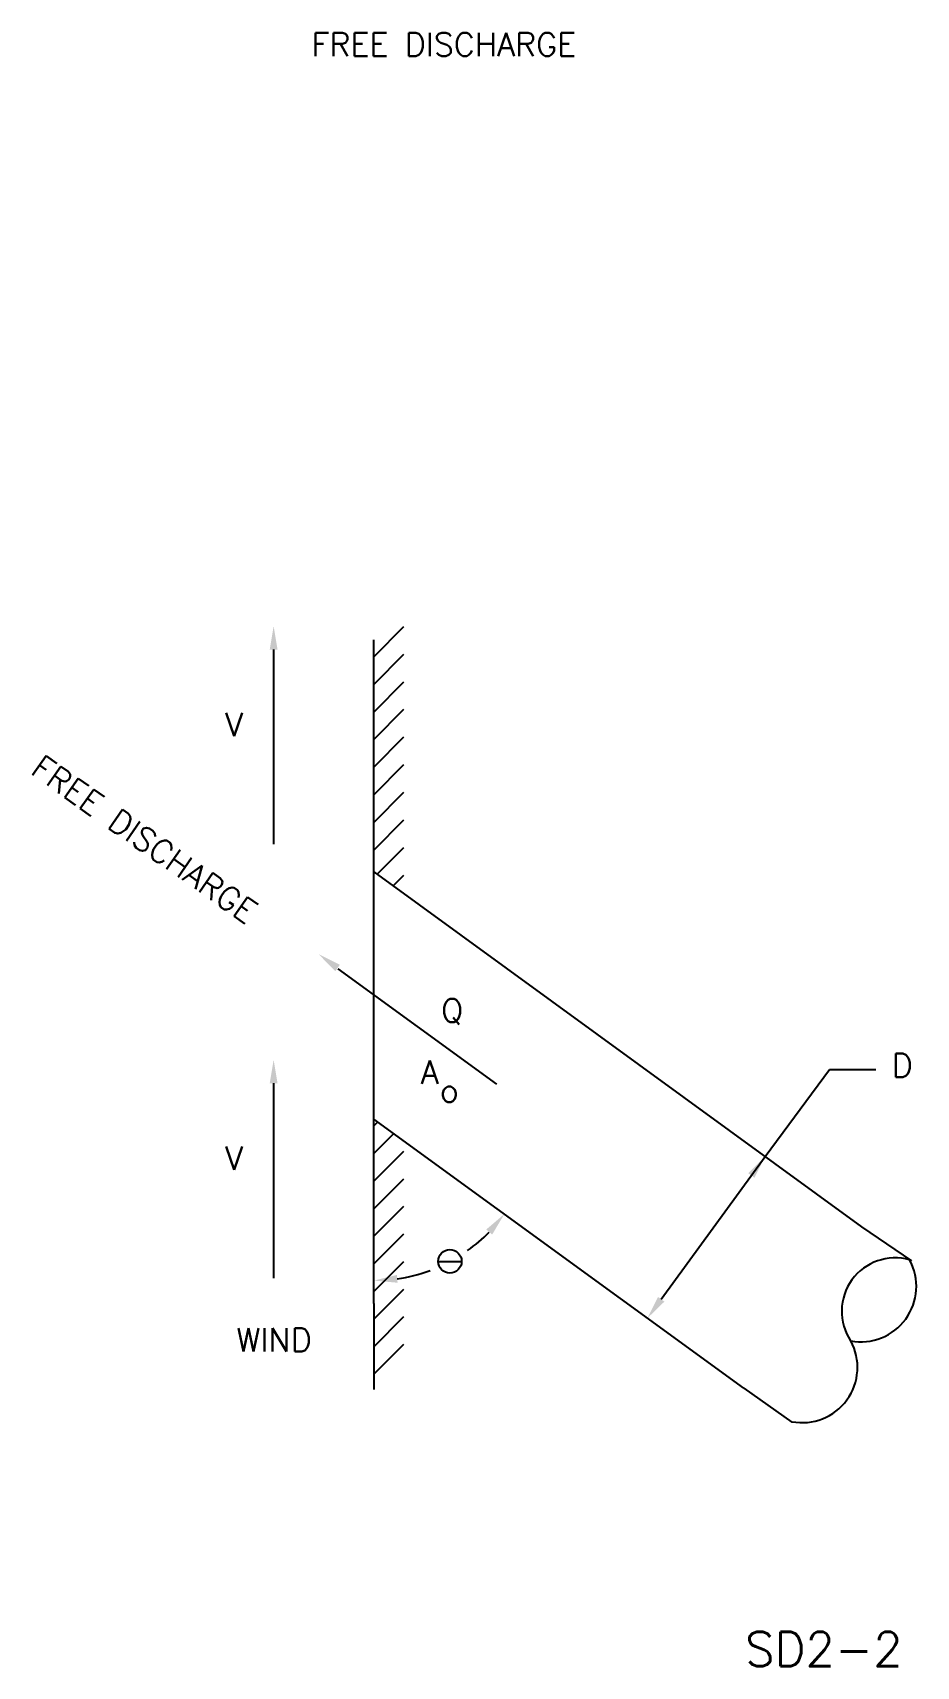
# Model space of a CAD drawing. Extents: x 2.5 to 8.2, y 1.5 to 11.9.
import ezdxf
from ezdxf.enums import TextEntityAlignment as Align

# ---------------------------------------------------------------- set-up
doc = ezdxf.new("R2010")
doc.units = 0
doc.header["$LTSCALE"] = 0.5
doc.header["$MEASUREMENT"] = 0
doc.layers.get('0').update_dxf_attribs({"linetype": 'CONTINUOUS'})
doc.layers.add('NUMBER', color=7, linetype='CONTINUOUS')
doc.styles.add('ROMANS', font='romans')

# ---------------------------------------------------------------- blocks, each defined once
blk = doc.blocks.new('*X1')
at = {"color": 0}
for p, q in [((3.051, 6.763), (3.243, 6.955)), ((3.051, 6.586), (3.243, 6.778)), ((3.051, 6.409), (3.243, 6.601)), ((3.051, 6.233), (3.243, 6.425)), ((3.051, 6.056), (3.243, 6.248)), ((3.051, 5.879), (3.243, 6.071)), ((3.051, 5.702), (3.243, 5.894)), ((3.051, 5.525), (3.243, 5.718)), ((3.072, 5.37), (3.243, 5.541)), ((3.174, 5.295), (3.243, 5.364))]:
    blk.add_line(p, q, dxfattribs=at)

msp = doc.modelspace()

# ---------------------------------------------------------------- linework, layer by layer
for p, q in [((4.713, 6.572), (4.713, 8.057)), ((4.071, 7.995), (4.071, 6.748)), ((4.713, 6.572), (7.836, 4.299)), ((4.713, 4.988), (4.713, 6.572)), ((4.482, 5.951), (5.498, 5.211)), ((7.219, 4.748), (7.632, 5.306)), ((7.632, 5.306), (7.928, 5.306)), ((4.071, 5.218), (4.071, 3.97)), ((4.713, 3.807), (4.713, 4.988)), ((7.082, 3.264), (4.713, 4.988)), ((4.713, 4.945), (4.739, 4.97)), ((4.713, 4.768), (4.841, 4.895)), ((4.713, 4.591), (4.906, 4.783)), ((6.553, 3.834), (7.219, 4.748)), ((4.713, 4.414), (4.906, 4.606)), ((4.713, 4.238), (4.906, 4.43)), ((7.836, 4.299), (8.158, 4.081)), ((4.713, 4.061), (4.906, 4.253)), ((4.713, 3.884), (4.906, 4.076)), ((5.125, 4.077), (5.275, 4.077)), ((4.713, 3.707), (4.906, 3.899)), ((4.713, 3.807), (4.713, 3.257)), ((4.713, 3.53), (4.906, 3.723)), ((4.713, 3.354), (4.906, 3.546)), ((7.082, 3.264), (7.391, 3.047))]:
    msp.add_line(p, q)
msp.add_circle((5.2, 4.077), 0.075)
for centre, radius, start, end in [((4.713, 4.988), 1.034, 305.5004, 315.6255), ((8.052, 3.757), 0.342, 74.3456, 213.5485), ((7.834, 3.916), 0.354, 259.2392, 28.6548), ((4.713, 4.988), 1.034, 278.3216, 290.3834), ((7.457, 3.398), 0.354, 259.2392, 28.6548)]:
    msp.add_arc(centre, radius, start, end)
for points in [[(4.046, 7.995), (4.096, 7.995), (4.071, 8.145)], [(4.466, 5.935), (4.495, 5.976), (4.359, 6.044)], [(4.046, 5.218), (4.096, 5.218), (4.071, 5.368)], [(7.111, 4.642), (7.151, 4.612), (7.219, 4.748)], [(5.433, 4.281), (5.471, 4.249), (5.549, 4.38)], [(4.861, 3.99), (4.865, 3.94), (4.713, 3.954)], [(6.574, 3.819), (6.533, 3.849), (6.465, 3.713)]]:
    msp.add_solid(points)

# ---------------------------------------------------------------- block references
msp.add_blockref('*X1', (1.663, 1.187))

# ---------------------------------------------------------------- texts
at = {"style": 'ROMANS'}
msp.add_text('FREE DISCHARGE', height=0.15, dxfattribs=at).set_placement((6.01, 11.87), align=Align.MIDDLE_RIGHT)
for s, p in [('V', (3.761, 7.44)), ('Q', (5.144, 5.609)), ('A', (5.013, 5.214)), ('D', (8.03, 5.257)), ('o', (5.136, 5.096)), ('V', (3.761, 4.663))]:
    msp.add_text(s, height=0.15, dxfattribs=at).set_placement(p)
msp.add_text('FREE DISCHARGE', height=0.15, rotation=325, dxfattribs=at).set_placement((2.506, 7.205))
msp.add_text('WIND', height=0.15, dxfattribs=at).set_placement((4.074, 3.454), align=Align.BOTTOM_CENTER)
at = {"layer": 'NUMBER', "style": 'ROMANS'}
msp.add_text('SD2-2', height=0.22, dxfattribs=at).set_placement((7.091, 1.484))

doc.saveas('drawing.dxf')
